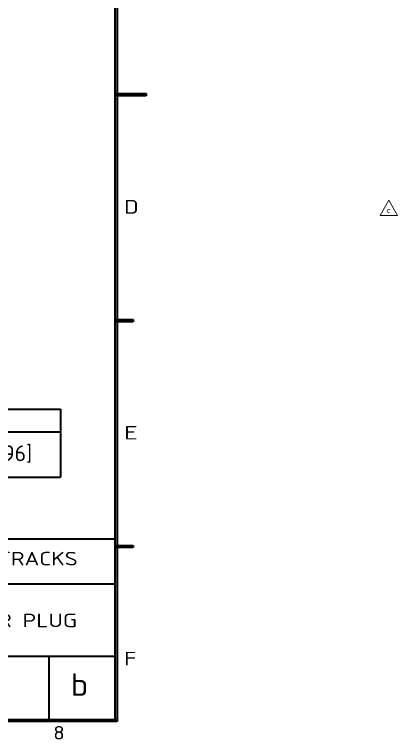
# Model space of a CAD drawing. Extents: x 23 to 472, y 3 to 294.
# Drawn here: x 387.5 to 472.3, y 5.8 to 166.2 of the extents above; entities that cross this region are included whole.
import ezdxf
from ezdxf.enums import TextEntityAlignment as Align

# ---------------------------------------------------------------- set-up
doc = ezdxf.new("R2010")
doc.units = 0
doc.layers.get('0').update_dxf_attribs({"lineweight": 13})
doc.layers.add('3', color=7, linetype='Continuous', lineweight=13)
doc.layers.add('5', color=7, linetype='Continuous', lineweight=13)
doc.styles.get("Standard").update_dxf_attribs({"font": 'isocp.shx'})

# ---------------------------------------------------------------- blocks, each defined once
blk = doc.blocks.new('BLOCK4329')
at = {"layer": '3', "color": 7, "lineweight": 13}
blk.add_text('D', height=3, dxfattribs=at).set_placement((411.77, 122.19), (415, 122.19), align=Align.FIT)
blk = doc.blocks.new('BLOCK4330')
at = {"layer": '3', "color": 7, "lineweight": 13}
blk.add_text('E', height=3, dxfattribs=at).set_placement((411.77, 72.19), (414.81, 72.19), align=Align.FIT)
blk = doc.blocks.new('BLOCK4331')
at = {"layer": '3', "color": 7, "lineweight": 13}
blk.add_text('F', height=3, dxfattribs=at).set_placement((411.78, 22.19), (414.51, 22.19), align=Align.FIT)
blk = doc.blocks.new('BLOCK4334')
at = {"layer": '3', "color": 7, "lineweight": 13}
blk.add_text('8', height=3, dxfattribs=at).set_placement((396.08, 5.79), (398.62, 5.79), align=Align.FIT)
blk = doc.blocks.new('BLOCK4373')
at = {"layer": '5', "color": 7, "lineweight": 13}
blk.add_text('JUMPER COUPLER PLUG', height=3, dxfattribs=at).set_placement((346.13, 30.65), (401.36, 30.65), align=Align.FIT)
blk = doc.blocks.new('BLOCK4400')
at = {"layer": '5', "color": 7, "lineweight": 13}
blk.add_text('DENVER RTD FASTRACKS', height=3, dxfattribs=at).set_placement((343.68, 44.33), (401.49, 44.33), align=Align.FIT)
blk = doc.blocks.new('BLOCK4413')
at = {"color": 7, "lineweight": 13}
blk.add_text('b', height=5, dxfattribs=at).set_placement((399.94, 15.46), (403.82, 15.46), align=Align.FIT)
blk = doc.blocks.new('BLOCK4415')
at = {"layer": '3', "color": 7, "lineweight": 5}
blk.add_solid([(29.76, 9.76), (30.24, 10.24), (410.24, 9.76), (409.76, 10.24)], dxfattribs=at)
blk = doc.blocks.new('BLOCK4416')
at = {"layer": '3', "color": 7, "lineweight": 5}
blk.add_solid([(410.24, 9.76), (409.76, 10.24), (410.24, 287.24), (409.76, 286.76)], dxfattribs=at)
blk = doc.blocks.new('BLOCK4420')
at = {"layer": '3', "color": 7, "lineweight": 5}
blk.add_solid([(409.99, 148.26), (409.99, 148.74), (416.64, 148.26), (416.64, 148.74)], dxfattribs=at)
blk = doc.blocks.new('BLOCK4421')
at = {"layer": '3', "color": 7, "lineweight": 5}
blk.add_solid([(413.8, 98.26), (413.8, 98.74), (410, 98.26), (410, 98.74)], dxfattribs=at)
blk = doc.blocks.new('BLOCK4422')
at = {"layer": '3', "color": 7, "lineweight": 5}
blk.add_solid([(413.81, 48.26), (413.81, 48.74), (410.01, 48.26), (410.01, 48.74)], dxfattribs=at)
blk = doc.blocks.new('BLOCK4536')
at = {"color": 7, "lineweight": 13}
blk.add_text('APPROX 3,200 +/- 50 [125.98 +/- 1.96]', height=17.5, dxfattribs=at).set_placement((34.32, 78.27), (459.7, 78.27), align=Align.FIT)
blk = doc.blocks.new('BLOCK4598')
at = {"color": 3, "lineweight": 13}
blk.add_lwpolyline([(675.02, 40.13), (682.72, 40.13), (678.87, 46.8)], close=True, dxfattribs=at)
blk.add_text('c', height=2.6, dxfattribs=at).set_placement((677.96, 41.1), (679.78, 41.1), align=Align.FIT)

msp = doc.modelspace()

# ---------------------------------------------------------------- linework, layer by layer
at = {"color": 7, "lineweight": 35}
for p, q in [((294.1484, 78.8909), (397.6532, 78.8909)), ((294.1484, 73.8909), (397.6532, 73.8909)), ((294.1484, 63.8909), (397.6532, 63.8909)), ((30.2375, 50.2375), (409.7625, 50.2375)), ((337.7625, 40.2375), (409.7625, 40.2375)), ((337.7625, 24.2375), (409.7625, 24.2375))]:
    msp.add_line(p, q, dxfattribs=at)
at = {"color": 7, "lineweight": 35, "ltscale": 0.375}
msp.add_line((397.6532, 78.8909), (397.6532, 63.8909), dxfattribs=at)
at = {"color": 7, "lineweight": 35, "ltscale": 0.361875}
msp.add_line((395.123, 24.2375), (395.123, 9.7625), dxfattribs=at)
at = {"layer": '3', "color": 7, "lineweight": 35}
for p, q in [((410.2375, 287.2375), (410.2375, 9.7625)), ((409.7625, 10.2375), (409.7625, 286.7625)), ((410.2375, 9.7625), (29.7625, 9.7625)), ((30.2375, 10.2375), (409.7625, 10.2375))]:
    msp.add_line(p, q, dxfattribs=at)
at = {"layer": '3', "color": 7, "lineweight": 35, "ltscale": 0.011875}
for p, q in [((409.9938, 148.2625), (409.9938, 148.7375)), ((416.6438, 148.7375), (416.6438, 148.2625)), ((413.8, 98.7375), (413.8, 98.2625)), ((410.0062, 48.2625), (410.0062, 48.7375)), ((413.8062, 48.7375), (413.8062, 48.2625))]:
    msp.add_line(p, q, dxfattribs=at)
at = {"layer": '3', "color": 7, "lineweight": 35, "ltscale": 0.16625}
for p, q in [((409.9938, 148.7375), (416.6438, 148.7375)), ((416.6438, 148.2625), (409.9938, 148.2625))]:
    msp.add_line(p, q, dxfattribs=at)
at = {"layer": '3', "color": 7, "lineweight": 35, "ltscale": 0.095}
for p, q in [((410, 98.7375), (413.8, 98.7375)), ((413.8, 98.2625), (410, 98.2625)), ((410.0062, 48.7375), (413.8062, 48.7375)), ((413.8062, 48.2625), (410.0062, 48.2625))]:
    msp.add_line(p, q, dxfattribs=at)
at = {"layer": '3', "color": 7, "lineweight": 13, "ltscale": 0.011875}
msp.add_line((410, 98.2625), (410, 98.7375), dxfattribs=at)
at = {"layer": '3', "color": 7, "lineweight": 35, "ltscale": 0.016794}
for p, q in [((410.2375, 9.7625), (409.7625, 10.2375)), ((409.7625, 10.2375), (410.2375, 9.7625))]:
    msp.add_line(p, q, dxfattribs=at)

# ---------------------------------------------------------------- block references
at = {"lineweight": 0}
for name, p, xscale, yscale, zscale in [('BLOCK4598', (130.9693, 101.7328), 0.5, 0.5, 0.5), ('BLOCK4536', (299.4722, 51.7377), 0.2, 0.2, 0.2)]:
    msp.add_blockref(name, p, dxfattribs=dict(at, xscale=xscale, yscale=yscale, zscale=zscale))
msp.add_blockref('BLOCK4413', (0, 0), dxfattribs=at)
at = {"layer": '3', "lineweight": 0}
for name in ['BLOCK4416', 'BLOCK4420', 'BLOCK4329', 'BLOCK4421', 'BLOCK4330', 'BLOCK4422', 'BLOCK4331', 'BLOCK4415', 'BLOCK4334']:
    msp.add_blockref(name, (0, 0), dxfattribs=at)
at = {"layer": '5', "lineweight": 0}
for name in ['BLOCK4400', 'BLOCK4373']:
    msp.add_blockref(name, (0, 0), dxfattribs=at)

doc.saveas('drawing.dxf')
